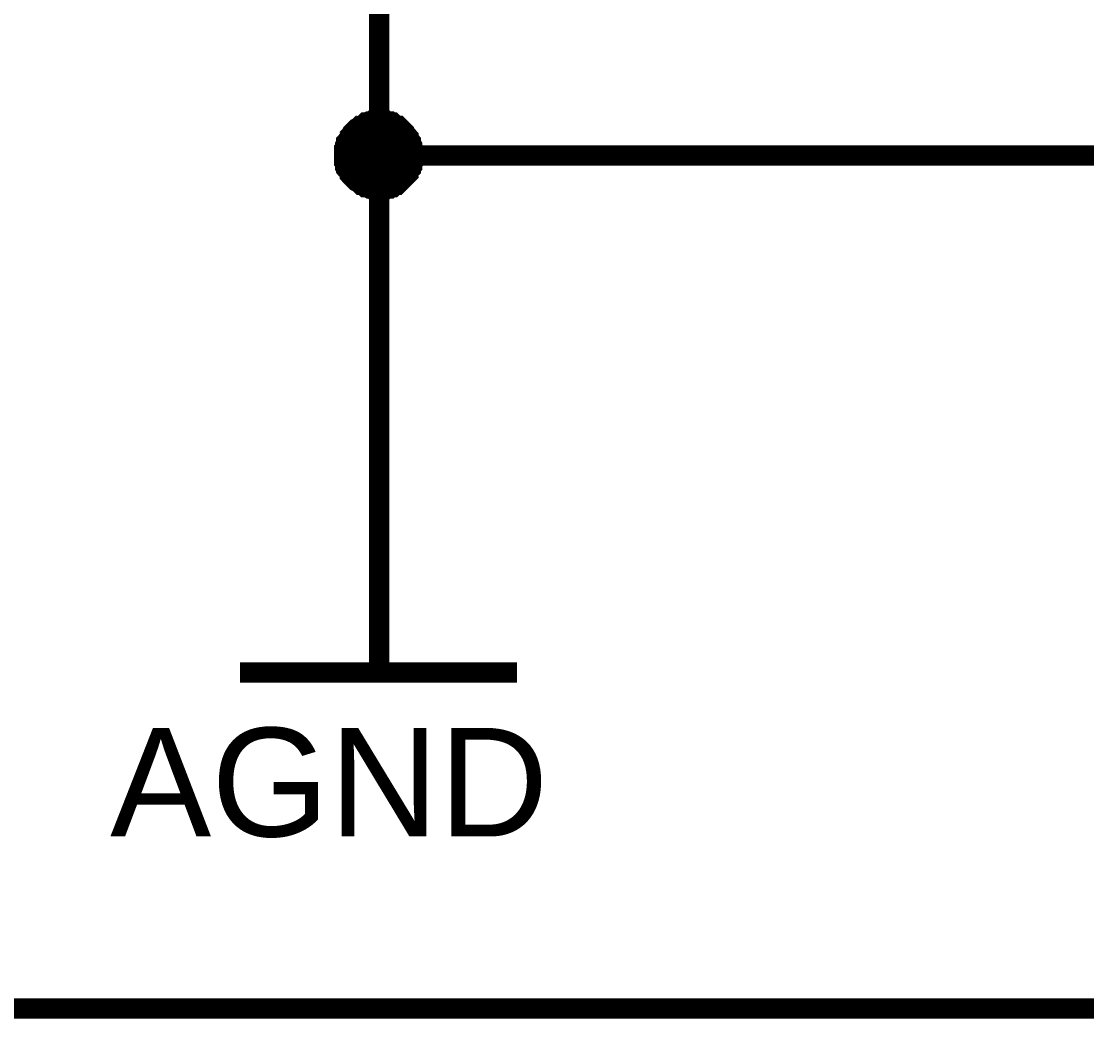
# Model space of a CAD drawing. Header units: millimetres. Extents: x -2024 to 917, y -725 to 13.
# Drawn here: x 514.32 to 529.92, y -156.43 to -141.83 of the extents above; entities that cross this region are included whole.
import ezdxf

# ---------------------------------------------------------------- set-up
doc = ezdxf.new("R2010")
doc.units = ezdxf.units.MM
doc.layers.add('Sheet', color=255, linetype='Continuous')
doc.styles.get("Standard").update_dxf_attribs({"font": 'arial.ttf'})

msp = doc.modelspace()

# ---------------------------------------------------------------- linework, layer by layer
at = {"layer": 'Sheet'}
for points, const_width in [([(519.562, -141.295), (519.562, -143.796), (539.539, -143.796), (539.539, -140.037)], 0.3), ([(519.049, -143.796), (519.049, -143.763), (519.049, -143.746), (519.049, -143.713), (519.065, -143.696), (519.065, -143.663), (519.065, -143.647), (519.082, -143.614), (519.082, -143.597), (519.098, -143.58), (519.115, -143.547), (519.132, -143.531), (519.132, -143.514), (519.148, -143.498), (519.165, -143.465), (519.181, -143.448), (519.198, -143.431), (519.214, -143.415), (519.231, -143.398), (519.264, -143.382), (519.281, -143.365), (519.297, -143.365), (519.314, -143.349), (519.347, -143.332), (519.363, -143.316), (519.38, -143.316), (519.413, -143.299), (519.429, -143.299), (519.463, -143.299), (519.479, -143.282), (519.512, -143.282), (519.529, -143.282), (519.562, -143.282)], 0.3), ([(519.049, -143.796), (519.049, -143.763), (519.049, -143.746), (519.049, -143.713), (519.065, -143.696), (519.065, -143.663), (519.065, -143.647), (519.082, -143.614), (519.082, -143.597), (519.098, -143.58), (519.115, -143.547), (519.132, -143.531), (519.132, -143.514), (519.148, -143.498), (519.165, -143.465), (519.181, -143.448), (519.198, -143.431), (519.214, -143.415), (519.231, -143.398), (519.264, -143.382), (519.281, -143.365), (519.297, -143.365), (519.314, -143.349), (519.347, -143.332), (519.363, -143.316), (519.38, -143.316), (519.413, -143.299), (519.429, -143.299), (519.463, -143.299), (519.479, -143.282), (519.512, -143.282), (519.529, -143.282), (519.562, -143.282)], 0.3), ([(519.049, -143.796), (519.049, -143.763), (519.049, -143.746), (519.049, -143.713), (519.065, -143.696), (519.065, -143.663), (519.065, -143.647), (519.082, -143.614), (519.082, -143.597), (519.098, -143.58), (519.115, -143.547), (519.132, -143.531), (519.132, -143.514), (519.148, -143.498), (519.165, -143.465), (519.181, -143.448), (519.198, -143.431), (519.214, -143.415), (519.231, -143.398), (519.264, -143.382), (519.281, -143.365), (519.297, -143.365), (519.314, -143.349), (519.347, -143.332), (519.363, -143.316), (519.38, -143.316), (519.413, -143.299), (519.429, -143.299), (519.463, -143.299), (519.479, -143.282), (519.512, -143.282), (519.529, -143.282), (519.562, -143.282)], 0.3), ([(519.049, -143.796), (519.049, -143.763), (519.049, -143.746), (519.049, -143.713), (519.065, -143.696), (519.065, -143.663), (519.065, -143.647), (519.082, -143.614), (519.082, -143.597), (519.098, -143.58), (519.115, -143.547), (519.132, -143.531), (519.132, -143.514), (519.148, -143.498), (519.165, -143.465), (519.181, -143.448), (519.198, -143.431), (519.214, -143.415), (519.231, -143.398), (519.264, -143.382), (519.281, -143.365), (519.297, -143.365), (519.314, -143.349), (519.347, -143.332), (519.363, -143.316), (519.38, -143.316), (519.413, -143.299), (519.429, -143.299), (519.463, -143.299), (519.479, -143.282), (519.512, -143.282), (519.529, -143.282), (519.562, -143.282)], 0.3), ([(519.562, -143.282), (519.562, -143.282)], 0.3), ([(519.562, -143.282), (519.595, -143.282), (519.612, -143.282), (519.645, -143.282), (519.661, -143.299), (519.694, -143.299), (519.711, -143.299), (519.727, -143.316), (519.761, -143.316), (519.777, -143.332), (519.794, -143.349), (519.827, -143.365), (519.843, -143.365), (519.86, -143.382), (519.876, -143.398), (519.893, -143.415), (519.909, -143.431), (519.926, -143.448), (519.943, -143.465), (519.959, -143.498), (519.976, -143.514), (519.992, -143.531), (519.992, -143.547), (520.009, -143.58), (520.025, -143.597), (520.025, -143.614), (520.042, -143.647), (520.042, -143.663), (520.042, -143.696), (520.058, -143.713), (520.058, -143.746), (520.058, -143.763), (520.058, -143.796)], 0.3), ([(519.562, -143.282), (519.562, -143.282)], 0.3), ([(519.562, -143.282), (519.595, -143.282), (519.612, -143.282), (519.645, -143.282), (519.661, -143.299), (519.694, -143.299), (519.711, -143.299), (519.727, -143.316), (519.761, -143.316), (519.777, -143.332), (519.794, -143.349), (519.827, -143.365), (519.843, -143.365), (519.86, -143.382), (519.876, -143.398), (519.893, -143.415), (519.909, -143.431), (519.926, -143.448), (519.943, -143.465), (519.959, -143.498), (519.976, -143.514), (519.992, -143.531), (519.992, -143.547), (520.009, -143.58), (520.025, -143.597), (520.025, -143.614), (520.042, -143.647), (520.042, -143.663), (520.042, -143.696), (520.058, -143.713), (520.058, -143.746), (520.058, -143.763), (520.058, -143.796)], 0.3), ([(519.562, -143.282), (519.562, -143.282)], 0.3), ([(519.562, -143.282), (519.595, -143.282), (519.612, -143.282), (519.645, -143.282), (519.661, -143.299), (519.694, -143.299), (519.711, -143.299), (519.727, -143.316), (519.761, -143.316), (519.777, -143.332), (519.794, -143.349), (519.827, -143.365), (519.843, -143.365), (519.86, -143.382), (519.876, -143.398), (519.893, -143.415), (519.909, -143.431), (519.926, -143.448), (519.943, -143.465), (519.959, -143.498), (519.976, -143.514), (519.992, -143.531), (519.992, -143.547), (520.009, -143.58), (520.025, -143.597), (520.025, -143.614), (520.042, -143.647), (520.042, -143.663), (520.042, -143.696), (520.058, -143.713), (520.058, -143.746), (520.058, -143.763), (520.058, -143.796)], 0.3), ([(519.562, -143.282), (519.562, -143.282)], 0.3), ([(519.562, -143.282), (519.595, -143.282), (519.612, -143.282), (519.645, -143.282), (519.661, -143.299), (519.694, -143.299), (519.711, -143.299), (519.727, -143.316), (519.761, -143.316), (519.777, -143.332), (519.794, -143.349), (519.827, -143.365), (519.843, -143.365), (519.86, -143.382), (519.876, -143.398), (519.893, -143.415), (519.909, -143.431), (519.926, -143.448), (519.943, -143.465), (519.959, -143.498), (519.976, -143.514), (519.992, -143.531), (519.992, -143.547), (520.009, -143.58), (520.025, -143.597), (520.025, -143.614), (520.042, -143.647), (520.042, -143.663), (520.042, -143.696), (520.058, -143.713), (520.058, -143.746), (520.058, -143.763), (520.058, -143.796)], 0.3), ([(519.049, -143.796), (519.049, -143.763), (519.049, -143.746), (519.049, -143.713), (519.065, -143.696), (519.065, -143.663), (519.065, -143.647), (519.082, -143.614), (519.082, -143.597), (519.098, -143.58), (519.115, -143.547), (519.132, -143.531), (519.132, -143.514), (519.148, -143.498), (519.165, -143.465), (519.181, -143.448), (519.198, -143.431), (519.214, -143.415), (519.231, -143.398), (519.264, -143.382), (519.281, -143.365), (519.297, -143.365), (519.314, -143.349), (519.347, -143.332), (519.363, -143.316), (519.38, -143.316), (519.413, -143.299), (519.429, -143.299), (519.463, -143.299), (519.479, -143.282), (519.512, -143.282), (519.529, -143.282), (519.562, -143.282)], 0.0991), ([(519.049, -143.796), (519.049, -143.763), (519.049, -143.746), (519.049, -143.713), (519.065, -143.696), (519.065, -143.663), (519.065, -143.647), (519.082, -143.614), (519.082, -143.597), (519.098, -143.58), (519.115, -143.547), (519.132, -143.531), (519.132, -143.514), (519.148, -143.498), (519.165, -143.465), (519.181, -143.448), (519.198, -143.431), (519.214, -143.415), (519.231, -143.398), (519.264, -143.382), (519.281, -143.365), (519.297, -143.365), (519.314, -143.349), (519.347, -143.332), (519.363, -143.316), (519.38, -143.316), (519.413, -143.299), (519.429, -143.299), (519.463, -143.299), (519.479, -143.282), (519.512, -143.282), (519.529, -143.282), (519.562, -143.282)], 0.0991), ([(519.049, -143.796), (519.049, -143.763), (519.049, -143.746), (519.049, -143.713), (519.065, -143.696), (519.065, -143.663), (519.065, -143.647), (519.082, -143.614), (519.082, -143.597), (519.098, -143.58), (519.115, -143.547), (519.132, -143.531), (519.132, -143.514), (519.148, -143.498), (519.165, -143.465), (519.181, -143.448), (519.198, -143.431), (519.214, -143.415), (519.231, -143.398), (519.264, -143.382), (519.281, -143.365), (519.297, -143.365), (519.314, -143.349), (519.347, -143.332), (519.363, -143.316), (519.38, -143.316), (519.413, -143.299), (519.429, -143.299), (519.463, -143.299), (519.479, -143.282), (519.512, -143.282), (519.529, -143.282), (519.562, -143.282)], 0.0991), ([(519.049, -143.796), (519.049, -143.763), (519.049, -143.746), (519.049, -143.713), (519.065, -143.696), (519.065, -143.663), (519.065, -143.647), (519.082, -143.614), (519.082, -143.597), (519.098, -143.58), (519.115, -143.547), (519.132, -143.531), (519.132, -143.514), (519.148, -143.498), (519.165, -143.465), (519.181, -143.448), (519.198, -143.431), (519.214, -143.415), (519.231, -143.398), (519.264, -143.382), (519.281, -143.365), (519.297, -143.365), (519.314, -143.349), (519.347, -143.332), (519.363, -143.316), (519.38, -143.316), (519.413, -143.299), (519.429, -143.299), (519.463, -143.299), (519.479, -143.282), (519.512, -143.282), (519.529, -143.282), (519.562, -143.282)], 0.0991), ([(519.562, -143.282), (519.562, -143.282)], 0.0991), ([(519.562, -143.282), (519.595, -143.282), (519.612, -143.282), (519.645, -143.282), (519.661, -143.299), (519.694, -143.299), (519.711, -143.299), (519.727, -143.316), (519.761, -143.316), (519.777, -143.332), (519.794, -143.349), (519.827, -143.365), (519.843, -143.365), (519.86, -143.382), (519.876, -143.398), (519.893, -143.415), (519.909, -143.431), (519.926, -143.448), (519.943, -143.465), (519.959, -143.498), (519.976, -143.514), (519.992, -143.531), (519.992, -143.547), (520.009, -143.58), (520.025, -143.597), (520.025, -143.614), (520.042, -143.647), (520.042, -143.663), (520.042, -143.696), (520.058, -143.713), (520.058, -143.746), (520.058, -143.763), (520.058, -143.796)], 0.0991), ([(519.562, -143.282), (519.562, -143.282)], 0.0991), ([(519.562, -143.282), (519.595, -143.282), (519.612, -143.282), (519.645, -143.282), (519.661, -143.299), (519.694, -143.299), (519.711, -143.299), (519.727, -143.316), (519.761, -143.316), (519.777, -143.332), (519.794, -143.349), (519.827, -143.365), (519.843, -143.365), (519.86, -143.382), (519.876, -143.398), (519.893, -143.415), (519.909, -143.431), (519.926, -143.448), (519.943, -143.465), (519.959, -143.498), (519.976, -143.514), (519.992, -143.531), (519.992, -143.547), (520.009, -143.58), (520.025, -143.597), (520.025, -143.614), (520.042, -143.647), (520.042, -143.663), (520.042, -143.696), (520.058, -143.713), (520.058, -143.746), (520.058, -143.763), (520.058, -143.796)], 0.0991), ([(519.562, -143.282), (519.562, -143.282)], 0.0991), ([(519.562, -143.282), (519.595, -143.282), (519.612, -143.282), (519.645, -143.282), (519.661, -143.299), (519.694, -143.299), (519.711, -143.299), (519.727, -143.316), (519.761, -143.316), (519.777, -143.332), (519.794, -143.349), (519.827, -143.365), (519.843, -143.365), (519.86, -143.382), (519.876, -143.398), (519.893, -143.415), (519.909, -143.431), (519.926, -143.448), (519.943, -143.465), (519.959, -143.498), (519.976, -143.514), (519.992, -143.531), (519.992, -143.547), (520.009, -143.58), (520.025, -143.597), (520.025, -143.614), (520.042, -143.647), (520.042, -143.663), (520.042, -143.696), (520.058, -143.713), (520.058, -143.746), (520.058, -143.763), (520.058, -143.796)], 0.0991), ([(519.562, -143.282), (519.562, -143.282)], 0.0991), ([(519.562, -143.282), (519.595, -143.282), (519.612, -143.282), (519.645, -143.282), (519.661, -143.299), (519.694, -143.299), (519.711, -143.299), (519.727, -143.316), (519.761, -143.316), (519.777, -143.332), (519.794, -143.349), (519.827, -143.365), (519.843, -143.365), (519.86, -143.382), (519.876, -143.398), (519.893, -143.415), (519.909, -143.431), (519.926, -143.448), (519.943, -143.465), (519.959, -143.498), (519.976, -143.514), (519.992, -143.531), (519.992, -143.547), (520.009, -143.58), (520.025, -143.597), (520.025, -143.614), (520.042, -143.647), (520.042, -143.663), (520.042, -143.696), (520.058, -143.713), (520.058, -143.746), (520.058, -143.763), (520.058, -143.796)], 0.0991), ([(519.562, -144.292), (519.529, -144.292), (519.512, -144.292), (519.479, -144.292), (519.463, -144.276), (519.429, -144.276), (519.413, -144.276), (519.38, -144.259), (519.363, -144.259), (519.347, -144.243), (519.314, -144.226), (519.297, -144.226), (519.281, -144.21), (519.264, -144.193), (519.231, -144.177), (519.214, -144.16), (519.198, -144.143), (519.181, -144.127), (519.165, -144.11), (519.148, -144.094), (519.132, -144.077), (519.132, -144.061), (519.115, -144.028), (519.098, -144.011), (519.082, -143.994), (519.082, -143.961), (519.065, -143.945), (519.065, -143.928), (519.065, -143.895), (519.049, -143.879), (519.049, -143.845), (519.049, -143.829), (519.049, -143.796)], 0.3), ([(519.049, -143.796), (519.049, -143.796)], 0.3), ([(519.562, -144.292), (519.529, -144.292), (519.512, -144.292), (519.479, -144.292), (519.463, -144.276), (519.429, -144.276), (519.413, -144.276), (519.38, -144.259), (519.363, -144.259), (519.347, -144.243), (519.314, -144.226), (519.297, -144.226), (519.281, -144.21), (519.264, -144.193), (519.231, -144.177), (519.214, -144.16), (519.198, -144.143), (519.181, -144.127), (519.165, -144.11), (519.148, -144.094), (519.132, -144.077), (519.132, -144.061), (519.115, -144.028), (519.098, -144.011), (519.082, -143.994), (519.082, -143.961), (519.065, -143.945), (519.065, -143.928), (519.065, -143.895), (519.049, -143.879), (519.049, -143.845), (519.049, -143.829), (519.049, -143.796)], 0.3), ([(519.049, -143.796), (519.049, -143.796)], 0.3), ([(519.562, -144.292), (519.529, -144.292), (519.512, -144.292), (519.479, -144.292), (519.463, -144.276), (519.429, -144.276), (519.413, -144.276), (519.38, -144.259), (519.363, -144.259), (519.347, -144.243), (519.314, -144.226), (519.297, -144.226), (519.281, -144.21), (519.264, -144.193), (519.231, -144.177), (519.214, -144.16), (519.198, -144.143), (519.181, -144.127), (519.165, -144.11), (519.148, -144.094), (519.132, -144.077), (519.132, -144.061), (519.115, -144.028), (519.098, -144.011), (519.082, -143.994), (519.082, -143.961), (519.065, -143.945), (519.065, -143.928), (519.065, -143.895), (519.049, -143.879), (519.049, -143.845), (519.049, -143.829), (519.049, -143.796)], 0.3), ([(519.049, -143.796), (519.049, -143.796)], 0.3), ([(519.562, -144.292), (519.529, -144.292), (519.512, -144.292), (519.479, -144.292), (519.463, -144.276), (519.429, -144.276), (519.413, -144.276), (519.38, -144.259), (519.363, -144.259), (519.347, -144.243), (519.314, -144.226), (519.297, -144.226), (519.281, -144.21), (519.264, -144.193), (519.231, -144.177), (519.214, -144.16), (519.198, -144.143), (519.181, -144.127), (519.165, -144.11), (519.148, -144.094), (519.132, -144.077), (519.132, -144.061), (519.115, -144.028), (519.098, -144.011), (519.082, -143.994), (519.082, -143.961), (519.065, -143.945), (519.065, -143.928), (519.065, -143.895), (519.049, -143.879), (519.049, -143.845), (519.049, -143.829), (519.049, -143.796)], 0.3), ([(519.049, -143.796), (519.049, -143.796)], 0.3), ([(519.562, -144.292), (519.529, -144.292), (519.512, -144.292), (519.479, -144.292), (519.463, -144.276), (519.429, -144.276), (519.413, -144.276), (519.38, -144.259), (519.363, -144.259), (519.347, -144.243), (519.314, -144.226), (519.297, -144.226), (519.281, -144.21), (519.264, -144.193), (519.231, -144.177), (519.214, -144.16), (519.198, -144.143), (519.181, -144.127), (519.165, -144.11), (519.148, -144.094), (519.132, -144.077), (519.132, -144.061), (519.115, -144.028), (519.098, -144.011), (519.082, -143.994), (519.082, -143.961), (519.065, -143.945), (519.065, -143.928), (519.065, -143.895), (519.049, -143.879), (519.049, -143.845), (519.049, -143.829), (519.049, -143.796)], 0.0991), ([(519.049, -143.796), (519.049, -143.796)], 0.0991), ([(519.562, -144.292), (519.529, -144.292), (519.512, -144.292), (519.479, -144.292), (519.463, -144.276), (519.429, -144.276), (519.413, -144.276), (519.38, -144.259), (519.363, -144.259), (519.347, -144.243), (519.314, -144.226), (519.297, -144.226), (519.281, -144.21), (519.264, -144.193), (519.231, -144.177), (519.214, -144.16), (519.198, -144.143), (519.181, -144.127), (519.165, -144.11), (519.148, -144.094), (519.132, -144.077), (519.132, -144.061), (519.115, -144.028), (519.098, -144.011), (519.082, -143.994), (519.082, -143.961), (519.065, -143.945), (519.065, -143.928), (519.065, -143.895), (519.049, -143.879), (519.049, -143.845), (519.049, -143.829), (519.049, -143.796)], 0.0991), ([(519.049, -143.796), (519.049, -143.796)], 0.0991), ([(519.562, -144.292), (519.529, -144.292), (519.512, -144.292), (519.479, -144.292), (519.463, -144.276), (519.429, -144.276), (519.413, -144.276), (519.38, -144.259), (519.363, -144.259), (519.347, -144.243), (519.314, -144.226), (519.297, -144.226), (519.281, -144.21), (519.264, -144.193), (519.231, -144.177), (519.214, -144.16), (519.198, -144.143), (519.181, -144.127), (519.165, -144.11), (519.148, -144.094), (519.132, -144.077), (519.132, -144.061), (519.115, -144.028), (519.098, -144.011), (519.082, -143.994), (519.082, -143.961), (519.065, -143.945), (519.065, -143.928), (519.065, -143.895), (519.049, -143.879), (519.049, -143.845), (519.049, -143.829), (519.049, -143.796)], 0.0991), ([(519.049, -143.796), (519.049, -143.796)], 0.0991), ([(519.562, -144.292), (519.529, -144.292), (519.512, -144.292), (519.479, -144.292), (519.463, -144.276), (519.429, -144.276), (519.413, -144.276), (519.38, -144.259), (519.363, -144.259), (519.347, -144.243), (519.314, -144.226), (519.297, -144.226), (519.281, -144.21), (519.264, -144.193), (519.231, -144.177), (519.214, -144.16), (519.198, -144.143), (519.181, -144.127), (519.165, -144.11), (519.148, -144.094), (519.132, -144.077), (519.132, -144.061), (519.115, -144.028), (519.098, -144.011), (519.082, -143.994), (519.082, -143.961), (519.065, -143.945), (519.065, -143.928), (519.065, -143.895), (519.049, -143.879), (519.049, -143.845), (519.049, -143.829), (519.049, -143.796)], 0.0991), ([(519.049, -143.796), (519.049, -143.796)], 0.0991), ([(520.058, -143.796), (520.058, -143.829), (520.058, -143.845), (520.058, -143.879), (520.042, -143.895), (520.042, -143.928), (520.042, -143.945), (520.025, -143.961), (520.025, -143.994), (520.009, -144.011), (519.992, -144.028), (519.992, -144.061), (519.976, -144.077), (519.959, -144.094), (519.943, -144.11), (519.926, -144.127), (519.909, -144.143), (519.893, -144.16), (519.876, -144.177), (519.86, -144.193), (519.843, -144.21), (519.827, -144.226), (519.794, -144.226), (519.777, -144.243), (519.761, -144.259), (519.727, -144.259), (519.711, -144.276), (519.694, -144.276), (519.661, -144.276), (519.645, -144.292), (519.612, -144.292), (519.595, -144.292), (519.562, -144.292)], 0.3), ([(519.562, -143.796), (519.562, -146.296)], 0.3), ([(520.058, -143.796), (520.058, -143.829), (520.058, -143.845), (520.058, -143.879), (520.042, -143.895), (520.042, -143.928), (520.042, -143.945), (520.025, -143.961), (520.025, -143.994), (520.009, -144.011), (519.992, -144.028), (519.992, -144.061), (519.976, -144.077), (519.959, -144.094), (519.943, -144.11), (519.926, -144.127), (519.909, -144.143), (519.893, -144.16), (519.876, -144.177), (519.86, -144.193), (519.843, -144.21), (519.827, -144.226), (519.794, -144.226), (519.777, -144.243), (519.761, -144.259), (519.727, -144.259), (519.711, -144.276), (519.694, -144.276), (519.661, -144.276), (519.645, -144.292), (519.612, -144.292), (519.595, -144.292), (519.562, -144.292)], 0.3), ([(520.058, -143.796), (520.058, -143.829), (520.058, -143.845), (520.058, -143.879), (520.042, -143.895), (520.042, -143.928), (520.042, -143.945), (520.025, -143.961), (520.025, -143.994), (520.009, -144.011), (519.992, -144.028), (519.992, -144.061), (519.976, -144.077), (519.959, -144.094), (519.943, -144.11), (519.926, -144.127), (519.909, -144.143), (519.893, -144.16), (519.876, -144.177), (519.86, -144.193), (519.843, -144.21), (519.827, -144.226), (519.794, -144.226), (519.777, -144.243), (519.761, -144.259), (519.727, -144.259), (519.711, -144.276), (519.694, -144.276), (519.661, -144.276), (519.645, -144.292), (519.612, -144.292), (519.595, -144.292), (519.562, -144.292)], 0.3), ([(520.058, -143.796), (520.058, -143.829), (520.058, -143.845), (520.058, -143.879), (520.042, -143.895), (520.042, -143.928), (520.042, -143.945), (520.025, -143.961), (520.025, -143.994), (520.009, -144.011), (519.992, -144.028), (519.992, -144.061), (519.976, -144.077), (519.959, -144.094), (519.943, -144.11), (519.926, -144.127), (519.909, -144.143), (519.893, -144.16), (519.876, -144.177), (519.86, -144.193), (519.843, -144.21), (519.827, -144.226), (519.794, -144.226), (519.777, -144.243), (519.761, -144.259), (519.727, -144.259), (519.711, -144.276), (519.694, -144.276), (519.661, -144.276), (519.645, -144.292), (519.612, -144.292), (519.595, -144.292), (519.562, -144.292)], 0.3), ([(520.058, -143.796), (520.058, -143.829), (520.058, -143.845), (520.058, -143.879), (520.042, -143.895), (520.042, -143.928), (520.042, -143.945), (520.025, -143.961), (520.025, -143.994), (520.009, -144.011), (519.992, -144.028), (519.992, -144.061), (519.976, -144.077), (519.959, -144.094), (519.943, -144.11), (519.926, -144.127), (519.909, -144.143), (519.893, -144.16), (519.876, -144.177), (519.86, -144.193), (519.843, -144.21), (519.827, -144.226), (519.794, -144.226), (519.777, -144.243), (519.761, -144.259), (519.727, -144.259), (519.711, -144.276), (519.694, -144.276), (519.661, -144.276), (519.645, -144.292), (519.612, -144.292), (519.595, -144.292), (519.562, -144.292)], 0.0991), ([(520.058, -143.796), (520.058, -143.829), (520.058, -143.845), (520.058, -143.879), (520.042, -143.895), (520.042, -143.928), (520.042, -143.945), (520.025, -143.961), (520.025, -143.994), (520.009, -144.011), (519.992, -144.028), (519.992, -144.061), (519.976, -144.077), (519.959, -144.094), (519.943, -144.11), (519.926, -144.127), (519.909, -144.143), (519.893, -144.16), (519.876, -144.177), (519.86, -144.193), (519.843, -144.21), (519.827, -144.226), (519.794, -144.226), (519.777, -144.243), (519.761, -144.259), (519.727, -144.259), (519.711, -144.276), (519.694, -144.276), (519.661, -144.276), (519.645, -144.292), (519.612, -144.292), (519.595, -144.292), (519.562, -144.292)], 0.0991), ([(520.058, -143.796), (520.058, -143.829), (520.058, -143.845), (520.058, -143.879), (520.042, -143.895), (520.042, -143.928), (520.042, -143.945), (520.025, -143.961), (520.025, -143.994), (520.009, -144.011), (519.992, -144.028), (519.992, -144.061), (519.976, -144.077), (519.959, -144.094), (519.943, -144.11), (519.926, -144.127), (519.909, -144.143), (519.893, -144.16), (519.876, -144.177), (519.86, -144.193), (519.843, -144.21), (519.827, -144.226), (519.794, -144.226), (519.777, -144.243), (519.761, -144.259), (519.727, -144.259), (519.711, -144.276), (519.694, -144.276), (519.661, -144.276), (519.645, -144.292), (519.612, -144.292), (519.595, -144.292), (519.562, -144.292)], 0.0991), ([(520.058, -143.796), (520.058, -143.829), (520.058, -143.845), (520.058, -143.879), (520.042, -143.895), (520.042, -143.928), (520.042, -143.945), (520.025, -143.961), (520.025, -143.994), (520.009, -144.011), (519.992, -144.028), (519.992, -144.061), (519.976, -144.077), (519.959, -144.094), (519.943, -144.11), (519.926, -144.127), (519.909, -144.143), (519.893, -144.16), (519.876, -144.177), (519.86, -144.193), (519.843, -144.21), (519.827, -144.226), (519.794, -144.226), (519.777, -144.243), (519.761, -144.259), (519.727, -144.259), (519.711, -144.276), (519.694, -144.276), (519.661, -144.276), (519.645, -144.292), (519.612, -144.292), (519.595, -144.292), (519.562, -144.292)], 0.0991), ([(520.058, -143.796), (520.058, -143.796), (520.058, -143.796), (520.058, -143.796), (520.058, -143.796), (520.058, -143.796), (520.058, -143.796), (520.058, -143.796), (520.058, -143.796), (520.058, -143.796), (520.058, -143.796), (520.058, -143.796), (520.058, -143.796), (520.058, -143.796), (520.058, -143.796), (520.058, -143.796), (520.058, -143.796), (520.058, -143.796), (520.058, -143.796), (520.058, -143.796), (520.058, -143.796), (520.058, -143.796), (520.058, -143.796), (520.058, -143.796), (520.058, -143.796), (520.058, -143.796), (520.058, -143.796), (520.058, -143.796), (520.058, -143.796), (520.058, -143.796), (520.058, -143.796), (520.058, -143.796), (520.058, -143.796)], 0.3), ([(520.058, -143.796), (520.058, -143.796)], 0.3), ([(520.058, -143.796), (520.058, -143.796), (520.058, -143.796), (520.058, -143.796), (520.058, -143.796), (520.058, -143.796), (520.058, -143.796), (520.058, -143.796), (520.058, -143.796), (520.058, -143.796), (520.058, -143.796), (520.058, -143.796), (520.058, -143.796), (520.058, -143.796), (520.058, -143.796), (520.058, -143.796), (520.058, -143.796), (520.058, -143.796), (520.058, -143.796), (520.058, -143.796), (520.058, -143.796), (520.058, -143.796), (520.058, -143.796), (520.058, -143.796), (520.058, -143.796), (520.058, -143.796), (520.058, -143.796), (520.058, -143.796), (520.058, -143.796), (520.058, -143.796), (520.058, -143.796), (520.058, -143.796), (520.058, -143.796)], 0.3), ([(520.058, -143.796), (520.058, -143.796)], 0.3), ([(520.058, -143.796), (520.058, -143.796), (520.058, -143.796), (520.058, -143.796), (520.058, -143.796), (520.058, -143.796), (520.058, -143.796), (520.058, -143.796), (520.058, -143.796), (520.058, -143.796), (520.058, -143.796), (520.058, -143.796), (520.058, -143.796), (520.058, -143.796), (520.058, -143.796), (520.058, -143.796), (520.058, -143.796), (520.058, -143.796), (520.058, -143.796), (520.058, -143.796), (520.058, -143.796), (520.058, -143.796), (520.058, -143.796), (520.058, -143.796), (520.058, -143.796), (520.058, -143.796), (520.058, -143.796), (520.058, -143.796), (520.058, -143.796), (520.058, -143.796), (520.058, -143.796), (520.058, -143.796), (520.058, -143.796)], 0.3), ([(520.058, -143.796), (520.058, -143.796)], 0.3), ([(520.058, -143.796), (520.058, -143.796), (520.058, -143.796), (520.058, -143.796), (520.058, -143.796), (520.058, -143.796), (520.058, -143.796), (520.058, -143.796), (520.058, -143.796), (520.058, -143.796), (520.058, -143.796), (520.058, -143.796), (520.058, -143.796), (520.058, -143.796), (520.058, -143.796), (520.058, -143.796), (520.058, -143.796), (520.058, -143.796), (520.058, -143.796), (520.058, -143.796), (520.058, -143.796), (520.058, -143.796), (520.058, -143.796), (520.058, -143.796), (520.058, -143.796), (520.058, -143.796), (520.058, -143.796), (520.058, -143.796), (520.058, -143.796), (520.058, -143.796), (520.058, -143.796), (520.058, -143.796), (520.058, -143.796)], 0.3), ([(520.058, -143.796), (520.058, -143.796)], 0.3), ([(520.058, -143.796), (520.058, -143.796), (520.058, -143.796), (520.058, -143.796), (520.058, -143.796), (520.058, -143.796), (520.058, -143.796), (520.058, -143.796), (520.058, -143.796), (520.058, -143.796), (520.058, -143.796), (520.058, -143.796), (520.058, -143.796), (520.058, -143.796), (520.058, -143.796), (520.058, -143.796), (520.058, -143.796), (520.058, -143.796), (520.058, -143.796), (520.058, -143.796), (520.058, -143.796), (520.058, -143.796), (520.058, -143.796), (520.058, -143.796), (520.058, -143.796), (520.058, -143.796), (520.058, -143.796), (520.058, -143.796), (520.058, -143.796), (520.058, -143.796), (520.058, -143.796), (520.058, -143.796), (520.058, -143.796)], 0.0991), ([(520.058, -143.796), (520.058, -143.796)], 0.0991), ([(520.058, -143.796), (520.058, -143.796), (520.058, -143.796), (520.058, -143.796), (520.058, -143.796), (520.058, -143.796), (520.058, -143.796), (520.058, -143.796), (520.058, -143.796), (520.058, -143.796), (520.058, -143.796), (520.058, -143.796), (520.058, -143.796), (520.058, -143.796), (520.058, -143.796), (520.058, -143.796), (520.058, -143.796), (520.058, -143.796), (520.058, -143.796), (520.058, -143.796), (520.058, -143.796), (520.058, -143.796), (520.058, -143.796), (520.058, -143.796), (520.058, -143.796), (520.058, -143.796), (520.058, -143.796), (520.058, -143.796), (520.058, -143.796), (520.058, -143.796), (520.058, -143.796), (520.058, -143.796), (520.058, -143.796)], 0.0991), ([(520.058, -143.796), (520.058, -143.796)], 0.0991), ([(520.058, -143.796), (520.058, -143.796), (520.058, -143.796), (520.058, -143.796), (520.058, -143.796), (520.058, -143.796), (520.058, -143.796), (520.058, -143.796), (520.058, -143.796), (520.058, -143.796), (520.058, -143.796), (520.058, -143.796), (520.058, -143.796), (520.058, -143.796), (520.058, -143.796), (520.058, -143.796), (520.058, -143.796), (520.058, -143.796), (520.058, -143.796), (520.058, -143.796), (520.058, -143.796), (520.058, -143.796), (520.058, -143.796), (520.058, -143.796), (520.058, -143.796), (520.058, -143.796), (520.058, -143.796), (520.058, -143.796), (520.058, -143.796), (520.058, -143.796), (520.058, -143.796), (520.058, -143.796), (520.058, -143.796)], 0.0991), ([(520.058, -143.796), (520.058, -143.796)], 0.0991), ([(520.058, -143.796), (520.058, -143.796), (520.058, -143.796), (520.058, -143.796), (520.058, -143.796), (520.058, -143.796), (520.058, -143.796), (520.058, -143.796), (520.058, -143.796), (520.058, -143.796), (520.058, -143.796), (520.058, -143.796), (520.058, -143.796), (520.058, -143.796), (520.058, -143.796), (520.058, -143.796), (520.058, -143.796), (520.058, -143.796), (520.058, -143.796), (520.058, -143.796), (520.058, -143.796), (520.058, -143.796), (520.058, -143.796), (520.058, -143.796), (520.058, -143.796), (520.058, -143.796), (520.058, -143.796), (520.058, -143.796), (520.058, -143.796), (520.058, -143.796), (520.058, -143.796), (520.058, -143.796), (520.058, -143.796)], 0.0991), ([(520.058, -143.796), (520.058, -143.796)], 0.0991), ([(519.562, -146.296), (519.562, -151.363)], 0.3), ([(517.526, -151.363), (521.581, -151.363)], 0.3), ([(402.115, -156.281), (424.608, -156.281), (499.568, -156.281), (509.565, -156.281), (557.034, -156.281)], 0.3)]:
    msp.add_lwpolyline(points, dxfattribs=dict(at, const_width=const_width))
at = {"layer": 'Sheet', "const_width": 0.508}
msp.add_lwpolyline([(519.335, -143.782, 1), (519.843, -143.782, 1)], format="xyb", close=True, dxfattribs=at)

# ---------------------------------------------------------------- texts
at = {"layer": 'Sheet'}
msp.add_text('AGND', height=1.5897, dxfattribs=at).set_placement((515.623, -153.764))

doc.saveas('drawing.dxf')
